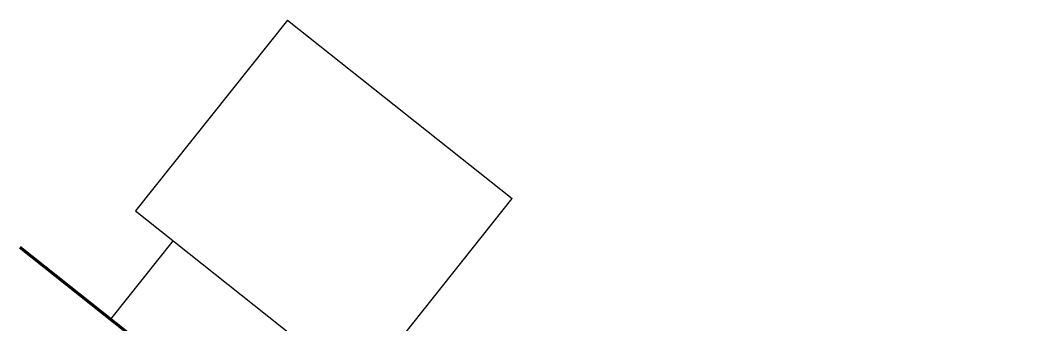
# Model space of a CAD drawing. Header units: metres. Extents: x -664657 to -643449, y -1076720 to -1062383.
# Drawn here: x -657420.13 to -657378.26, y -1068461.39 to -1068448.63 of the extents above; entities that cross this region are included whole.
import ezdxf

# ---------------------------------------------------------------- set-up
doc = ezdxf.new("R2010")
doc.units = ezdxf.units.M
doc.header["$LTSCALE"] = 0.1
doc.layers.add('AA_THER_silná', color=1, linetype='Continuous', lineweight=70)
doc.layers.add('AA_THER_slabá', color=4, linetype='Continuous')

msp = doc.modelspace()

# ---------------------------------------------------------------- linework, layer by layer
at = {"layer": 'AA_THER_silná'}
msp.add_line((-657361.27, -1068504.944), (-657420.132, -1068458.144), dxfattribs=at)
at = {"layer": 'AA_THER_slabá'}
for p, q in [((-657408.956, -1068448.634), (-657415.303, -1068456.618)), ((-657408.956, -1068448.634), (-657399.563, -1068456.102)), ((-657405.91, -1068464.086), (-657399.563, -1068456.102)), ((-657415.303, -1068456.618), (-657405.91, -1068464.086)), ((-657413.738, -1068457.863), (-657416.352, -1068461.15))]:
    msp.add_line(p, q, dxfattribs=at)

doc.saveas('drawing.dxf')
